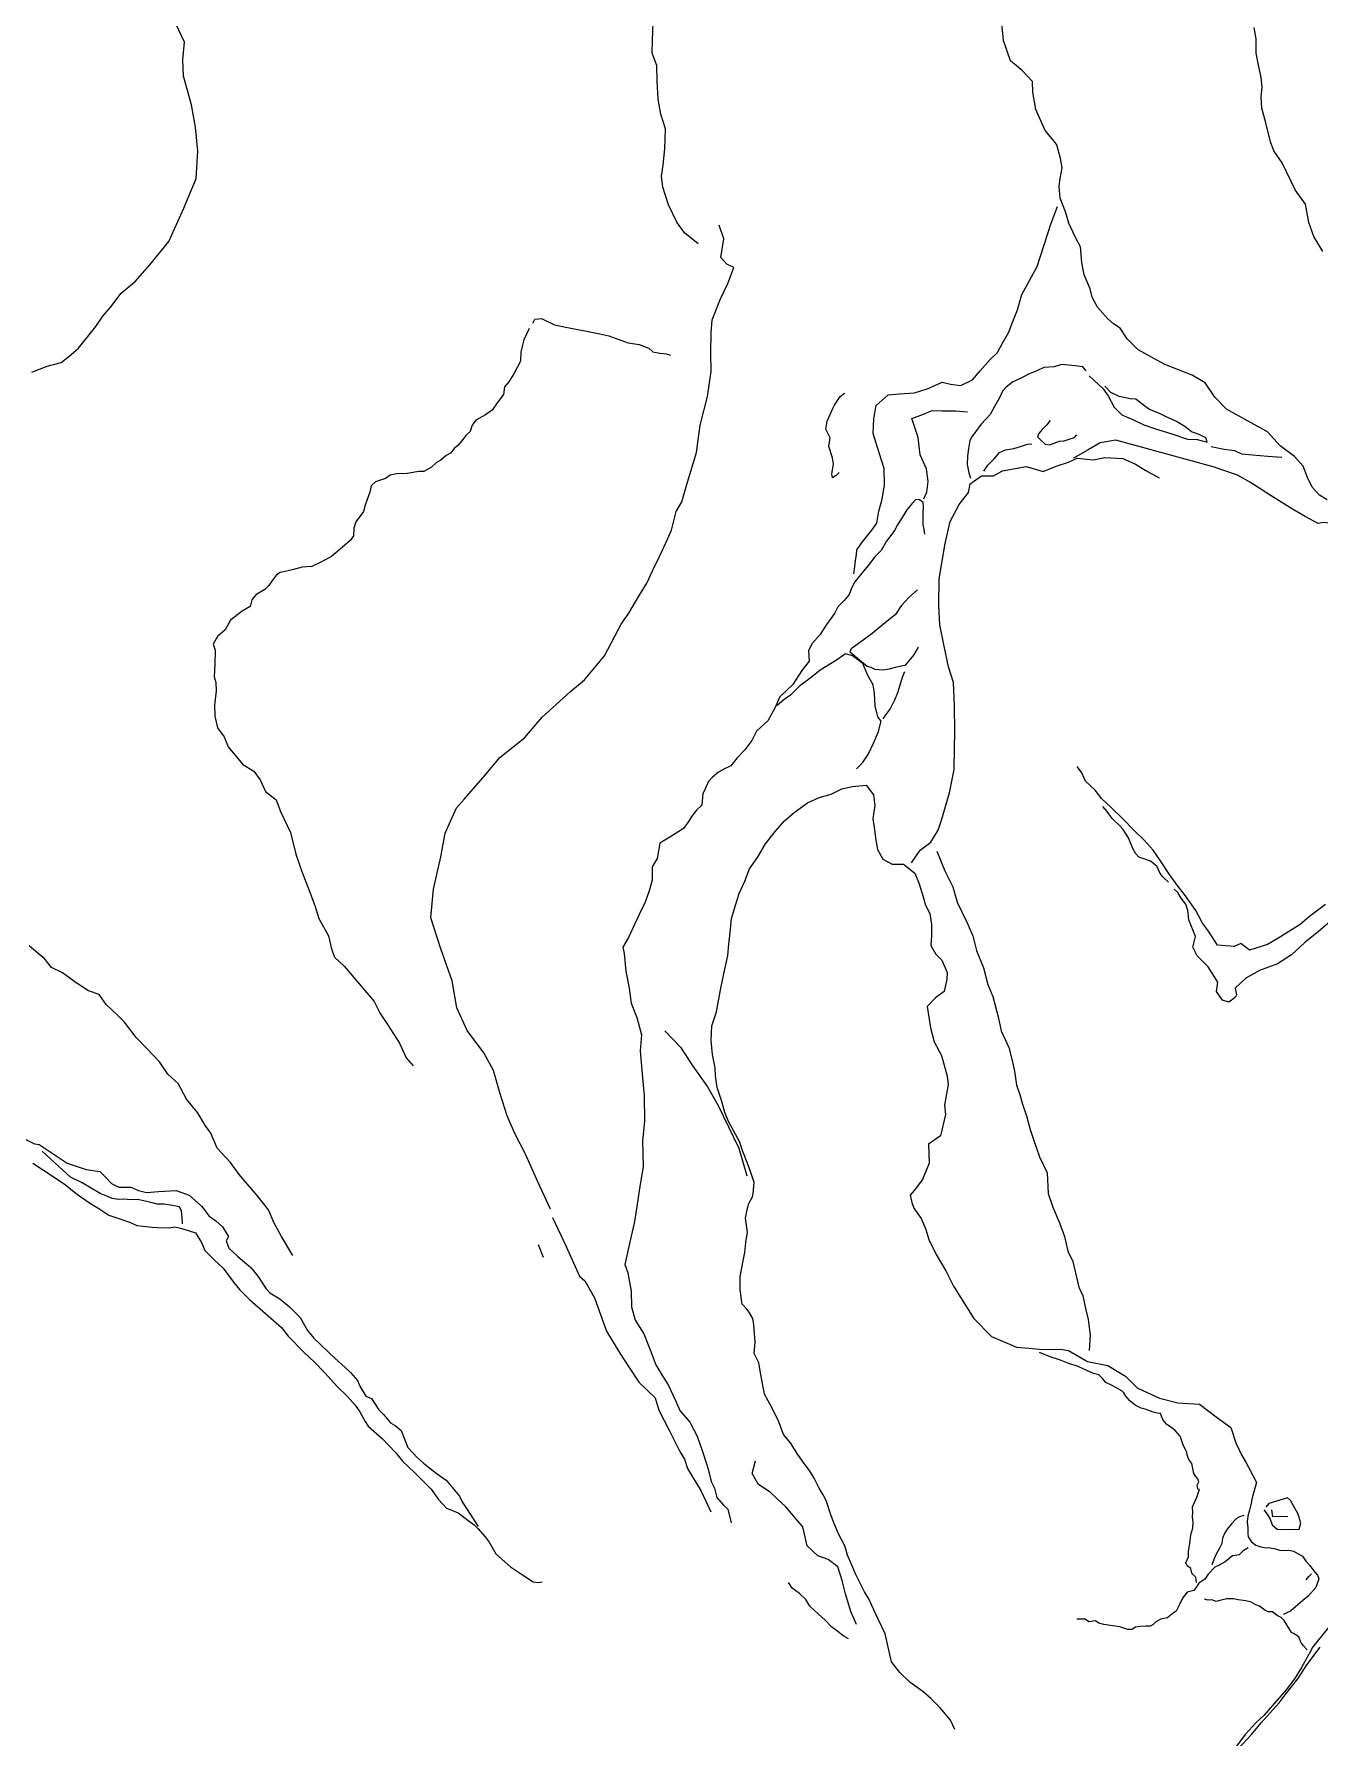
# Model space of a CAD drawing. Extents: x 683321 to 688873, y 7661944 to 7668387.
# Drawn here: x 687141 to 687437.2, y 7665881.1 to 7666273.6 of the extents above; entities that cross this region are included whole.
import ezdxf

# ---------------------------------------------------------------- set-up
doc = ezdxf.new("R2010")
doc.units = 0
doc.header["$MEASUREMENT"] = 0
doc.layers.add('01 CRESTA_Line', color=3, linetype='Continuous', lineweight=20)

msp = doc.modelspace()

# ---------------------------------------------------------------- linework, layer by layer
at = {"layer": '01 CRESTA_Line'}
for points in [[(687294.02, 7666225.34, 4155.62), (687290.8, 7666227.82, 4156.1), (687289.04, 7666230.28, 4155.17), (687287.15, 7666234.27, 4156.52), (687285.88, 7666238.4, 4157.11), (687285.56, 7666240.89, 4157.27), (687285.95, 7666243.42, 4157.69), (687286.29, 7666247.18, 4157.94), (687286.49, 7666251.82, 4157.86), (687285.39, 7666255.18, 4157.57), (687284.73, 7666258.65, 4157.6), (687284.52, 7666262.75, 4157.76), (687284.47, 7666266.36, 4157.42), (687283.35, 7666269.2, 4156.79), (687283.43, 7666272.33, 4157.07), (687283.72, 7666278.1, 4158.03)], [(687438.85, 7666166.36, 4186.24), (687437.08, 7666167.41, 4186.62), (687435.39, 7666169.26, 4187.52), (687434.32, 7666171.5, 4188.29), (687433.32, 7666174.06, 4188.49), (687431.36, 7666176.33, 4188.34), (687428.02, 7666178.79, 4188.24), (687425.09, 7666181.97, 4187.07), (687422.09, 7666183.71, 4186.33), (687415.65, 7666187.2, 4184.88), (687412.96, 7666190.01, 4184.37), (687410.75, 7666193.26, 4184.1), (687407.75, 7666195.04, 4183.25), (687401.49, 7666197.48, 4181.47), (687395.36, 7666200.9, 4180.73), (687392.77, 7666203.41, 4180.33), (687391.19, 7666205.87, 4180.09), (687389.63, 7666206.89, 4181.09), (687388.34, 7666208.06, 4181.33), (687385.98, 7666210.75, 4181.1), (687384.74, 7666213.04, 4180.81), (687384.25, 7666214.95, 4180.52), (687382.9, 7666218.16, 4180.15), (687382.37, 7666221.03, 4180.24), (687382.03, 7666224.58, 4180.79), (687380.93, 7666226.74, 4180.55), (687379.4, 7666230.06, 4179.79), (687378.56, 7666232.65, 4179.53), (687377.37, 7666235.86, 4178.95), (687377.17, 7666238.63, 4178.54), (687377.37, 7666240.37, 4177.96), (687377.82, 7666242.79, 4177.47), (687377.45, 7666244.94, 4176.88), (687376.58, 7666248.08, 4176.54), (687375.92, 7666249.03, 4176.3), (687373.88, 7666251.41, 4176.35), (687371.75, 7666256.26, 4175.92), (687371.06, 7666260.27, 4175.52), (687371, 7666262.71, 4175.42), (687368.64, 7666265.22, 4175.16), (687365.92, 7666267.48, 4175), (687364.29, 7666272.14, 4174.35), (687363.74, 7666277.62, 4174.05)], [(687140.49, 7666195.75, 4140.35), (687143.99, 7666197.12, 4140.34), (687147.23, 7666197.99, 4140.33), (687149.02, 7666199.32, 4140.31), (687151.26, 7666201.29, 4140.27), (687152.79, 7666203.21, 4140.28), (687155.21, 7666206.27, 4140.53), (687156.87, 7666208.65, 4140.53), (687158.66, 7666210.79, 4140.49), (687161.09, 7666213.98, 4140.52), (687164.29, 7666216.66, 4140.52), (687167.69, 7666220.48, 4140.32), (687172.06, 7666225.88, 4140.18), (687175.48, 7666233.56, 4140.12), (687178.33, 7666240.33, 4140.1), (687178.73, 7666246.62, 4140.13), (687178.19, 7666252.21, 4140.15), (687177.29, 7666257.35, 4140.13), (687175.46, 7666263.9, 4140.14), (687175.3, 7666267.68, 4140.23), (687175.63, 7666271.76, 4140.3), (687173.67, 7666275.99, 4140.33)], [(687437.84, 7666223.58, 4183.46), (687435.82, 7666226.98, 4183.15), (687434.66, 7666230.19, 4182.87), (687433.86, 7666234.47, 4182.59), (687431.49, 7666237.77, 4182.32), (687430.59, 7666239.63, 4182.21), (687428.49, 7666243.93, 4182.02), (687426.6, 7666246.7, 4181.85), (687425.84, 7666248.84, 4181.74), (687424.73, 7666253.18, 4181.6), (687423.83, 7666256.58, 4181.53), (687423.66, 7666259.17, 4181.49), (687423.9, 7666261.43, 4181.48), (687423.67, 7666263.61, 4181.46), (687423.06, 7666266.49, 4181.36), (687422.52, 7666269.24, 4181.23), (687422.51, 7666272.54, 4181.04), (687422.07, 7666275.18, 4181.14)], [(687329.86, 7666149.3, 4175.55), (687330.05, 7666151.01, 4175.61), (687330.23, 7666152.36, 4176.44), (687330.47, 7666153.65, 4176.9), (687330.56, 7666154.84, 4176.26), (687331.81, 7666156.69, 4175.39), (687334.01, 7666159.36, 4174.54), (687335.1, 7666160.95, 4174.46), (687335.56, 7666163.69, 4174.75), (687336.38, 7666166.52, 4174.49), (687336.9, 7666169.76, 4174.57), (687336.81, 7666173.58, 4174.36), (687335.7, 7666177.2, 4173.3), (687334.3, 7666181.61, 4174.2), (687334.47, 7666184.96, 4174.24), (687334.98, 7666188.1, 4175.01), (687337.71, 7666190.52, 4175.12), (687340.38, 7666190.74, 4175.53), (687343.85, 7666191.02, 4175.63), (687346.93, 7666191.95, 4175.57), (687350.15, 7666193.41, 4175.3), (687352.11, 7666192.98, 4176.14), (687354.5, 7666192.7, 4176.12), (687357.2, 7666193.97, 4175.81), (687358.95, 7666196.07, 4175.93), (687361.26, 7666198.64, 4176.28), (687362.9, 7666200.31, 4176.67), (687364.1, 7666202.46, 4176.78), (687365.52, 7666204.97, 4177.11), (687366.3, 7666207.06, 4177.2), (687367.55, 7666210.14, 4177.08), (687368.56, 7666213.63, 4177.5), (687372.07, 7666220.1, 4177.68), (687375.29, 7666230.04, 4178.04), (687376.74, 7666233.91, 4178)], [(687260, 7666002.96, 4161.2), (687257.04, 7666009.25, 4161.09), (687254.26, 7666015.45, 4160.97), (687251.66, 7666020.55, 4161.07), (687250.02, 7666024.43, 4160.96), (687248.37, 7666029.54, 4160.96), (687246.81, 7666034.86, 4161.25), (687244.59, 7666038.96, 4161.83), (687240.76, 7666044.12, 4161.64), (687238.36, 7666049.28, 4161.85), (687237.29, 7666055.52, 4161.77), (687234.71, 7666062.91, 4162.41), (687232.41, 7666070.07, 4161.24), (687233.04, 7666076.65, 4161.05), (687234.72, 7666084.07, 4160.97), (687235.72, 7666089.59, 4160.96), (687238.33, 7666095.38, 4160.75), (687240.19, 7666097.43, 4160.82), (687244.39, 7666102.31, 4160.97), (687248.35, 7666107.09, 4160.9), (687253.99, 7666111.48, 4160.28), (687258.05, 7666116.24, 4160.86), (687264.54, 7666122.2, 4160.92), (687267.8, 7666124.87, 4160.93), (687272.43, 7666130.38, 4160.96), (687275.57, 7666136.42, 4160.73), (687276.21, 7666137.66, 4160.85), (687278.02, 7666140.23, 4160.8), (687280.35, 7666144.11, 4160.89), (687282.15, 7666147.13, 4160.85), (687283.43, 7666149.96, 4160.71), (687285.07, 7666153.32, 4160.73), (687286.61, 7666156.57, 4160.55), (687287.87, 7666159.37, 4160.64), (687288.95, 7666163.63, 4160.34), (687290.21, 7666165.85, 4160.5), (687291.29, 7666169.61, 4160.31), (687293.6, 7666177.23, 4160.07), (687294.47, 7666183.52, 4160.31), (687296.11, 7666190.13, 4160.3), (687296.97, 7666195.92, 4160.16), (687296.93, 7666200.25, 4160.4), (687296.97, 7666204.76, 4160.27), (687297.2, 7666207.77, 4160.39), (687299.12, 7666212.65, 4160.34), (687300.85, 7666216.21, 4160.47), (687302.22, 7666219.85, 4159.34), (687300.55, 7666220.61, 4158.88), (687299.19, 7666222.17, 4158.47), (687299.87, 7666226.43, 4158.68), (687298.81, 7666229.61, 4159.21)], [(687255.06, 7666205.82, 4150.77), (687253.84, 7666203.21, 4150.91), (687253.17, 7666200.46, 4150.75), (687253.02, 7666198.25, 4150.71), (687251.49, 7666195.38, 4150.82), (687250.36, 7666193.55, 4150.84), (687249.37, 7666192.37, 4150.76), (687249.12, 7666190.61, 4150.67), (687247.7, 7666188.72, 4150.63), (687246.53, 7666187.02, 4150.61), (687245, 7666185.94, 4150.72), (687242.77, 7666184.66, 4151.22), (687241.94, 7666183.54, 4151.08), (687241.49, 7666182.08, 4150.82), (687240.47, 7666181.18, 4150.7), (687239.58, 7666179.92, 4150.55), (687238.64, 7666178.89, 4150.6), (687237.8, 7666178.17, 4150.61), (687236.91, 7666177.06, 4150.81), (687235.94, 7666176.52, 4150.93), (687234.67, 7666175.45, 4150.89), (687233.73, 7666174.91, 4150.83), (687232.58, 7666173.88, 4151.1), (687230.77, 7666172.87, 4151.46), (687229.6, 7666172.9, 4151.17), (687226.95, 7666172.41, 4150.55), (687224.5, 7666172.29, 4150.21), (687223, 7666172.02, 4150.18), (687221.98, 7666171.24, 4150.03), (687219.63, 7666170.46, 4150.12), (687218.67, 7666169.55, 4150.17), (687218.32, 7666168.14, 4150.01), (687217.77, 7666166.44, 4150.05), (687217.27, 7666165.1, 4149.96), (687216.9, 7666163.68, 4150.19), (687215.15, 7666161.3, 4150.65), (687214.64, 7666159.8, 4151.1), (687214.62, 7666158.07, 4151.36), (687213.82, 7666156.94, 4151.27), (687211.52, 7666154.98, 4151.37), (687209.52, 7666153.26, 4151.17), (687206.61, 7666151.77, 4151.15), (687204.98, 7666150.97, 4150.96), (687202.79, 7666150.81, 4150.86), (687200.75, 7666150.31, 4150.89), (687199.53, 7666149.98, 4150.67), (687197.66, 7666149.63, 4150.26), (687196.84, 7666149.04, 4149.97), (687195.94, 7666147.85, 4149.71), (687195.05, 7666146.57, 4149.67), (687194.16, 7666145.72, 4149.51), (687192.1, 7666144.45, 4149.74), (687191.18, 7666143.3, 4149.64), (687190.77, 7666141.79, 4149.49), (687188.94, 7666140.73, 4149.08), (687186.25, 7666138.65, 4149.21), (687185.05, 7666136.36, 4149.22), (687183.23, 7666134.83, 4149.33), (687182.3, 7666133.11, 4149.69), (687182.72, 7666131.72, 4149.55), (687182.62, 7666128.49, 4149.98), (687182.53, 7666125.56, 4150.19), (687182.91, 7666124.26, 4150.43), (687182.96, 7666122.31, 4150.61), (687182.59, 7666119.03, 4150.66), (687182.62, 7666116.54, 4150.56), (687183.29, 7666113.78, 4150.49), (687184.76, 7666111.75, 4150.42), (687185.69, 7666109.47, 4150.41), (687189.13, 7666105.38, 4150.33), (687191.65, 7666103.85, 4150.34), (687193.1, 7666101.87, 4150.35), (687194.32, 7666099.18, 4150.35), (687196.81, 7666097.24, 4150.33), (687197.74, 7666094.52, 4150.3), (687200.11, 7666089.69, 4150.24), (687201.34, 7666084.71, 4150.24), (687202.69, 7666080.75, 4150.25), (687204.35, 7666076.31, 4150.22), (687205.65, 7666072.86, 4150.3), (687206.63, 7666069.86, 4150.34), (687208.85, 7666065.93, 4150.31), (687209.55, 7666062.91, 4150.33), (687210.21, 7666060.99, 4150.36), (687212.41, 7666058.88, 4150.39), (687216.8, 7666053.74, 4150.79), (687219.31, 7666050.81, 4150.86), (687220.7, 7666048.05, 4150.71), (687222.41, 7666045.46, 4150.77), (687225.17, 7666041.16, 4150.87), (687226.73, 7666037.79, 4151.05), (687228.3, 7666035.92, 4151.24)], [(687255.91, 7666207.06, 4151.09), (687256.34, 7666207.95, 4151.58), (687257.92, 7666208.08, 4151.81), (687260.92, 7666206.68, 4152.23), (687264.23, 7666205.93, 4152.12), (687267.89, 7666205.24, 4152.16), (687271.35, 7666204.56, 4151.77), (687273.38, 7666204.1, 4152.25), (687275.92, 7666203.21, 4152.08), (687277.88, 7666202.48, 4151.89), (687280.4, 7666202.11, 4151.51), (687281.36, 7666201.76, 4151.71), (687282.64, 7666201.25, 4151.71), (687283.53, 7666200.43, 4151.71), (687285.12, 7666200.15, 4151.58), (687286.62, 7666199.97, 4151.6), (687287.6, 7666199.66, 4151.55)], [(687383.35, 7666196.06, 4188.08), (687382.61, 7666196.98, 4187.86), (687380.79, 7666197.18, 4188), (687377.7, 7666197.55, 4186.87), (687375.95, 7666196.94, 4187.16), (687373.63, 7666196.79, 4186.73), (687371.98, 7666196.05, 4186.78), (687369.9, 7666195.2, 4186.78), (687368.41, 7666194.38, 4186.88), (687366.44, 7666193.49, 4186.95), (687364.87, 7666192.2, 4186.8), (687364.08, 7666191.36, 4186.73), (687363.39, 7666189.82, 4186.05), (687362.28, 7666187.82, 4185.41), (687361.22, 7666185.98, 4185.04), (687359.15, 7666183.73, 4184.67), (687357.88, 7666182.02, 4184.78), (687357.02, 7666180.86, 4184.75), (687356.56, 7666180, 4184.71), (687356.25, 7666178.2, 4183.77), (687356.06, 7666176.43, 4183.59), (687355.96, 7666174.48, 4183.09), (687356.31, 7666172.56, 4182.46), (687356.72, 7666171.35, 4182.36)], [(687384.05, 7666194.88, 4188.25), (687387.27, 7666191.91, 4191.19), (687388.44, 7666190.26, 4191.05), (687389.8, 7666187.67, 4190.84), (687391.58, 7666185.91, 4190.6), (687394.29, 7666184.75, 4190.75), (687396.61, 7666183.65, 4190.73), (687399.32, 7666182.66, 4191.03), (687403.09, 7666181.53, 4191.2), (687406.71, 7666180.35, 4191.26), (687408.94, 7666180.2, 4191.2), (687411.23, 7666179.62, 4191.37), (687410.95, 7666180.65, 4191.41), (687409.36, 7666181.36, 4191.32), (687407.63, 7666181.97, 4191.5), (687406.08, 7666183.23, 4191.37), (687404.17, 7666184.37, 4191.46), (687401.65, 7666185.51, 4191.12), (687400.08, 7666186.32, 4191.45), (687397.94, 7666187.17, 4191.08), (687396.84, 7666187.89, 4191.45), (687394.76, 7666189.51, 4191.17), (687393.48, 7666189.57, 4191.58), (687390.99, 7666190.13, 4191.22), (687389.01, 7666191.07, 4191.11), (687387.65, 7666192.53, 4190.68)], [(687326.48, 7666172.65, 4163.77), (687325.77, 7666171.93, 4163.44), (687324.89, 7666171.38, 4163.08), (687324.79, 7666172.3, 4162.71), (687325.16, 7666174.57, 4163.18), (687324.91, 7666176, 4163.01), (687324.1, 7666178.6, 4163.25), (687324.4, 7666180.63, 4163.36), (687323.38, 7666182.65, 4163.37), (687323.7, 7666184.45, 4163.43), (687324.89, 7666187.2, 4163.66), (687325.41, 7666188.15, 4163.49), (687326.68, 7666190.11, 4163.72), (687327.69, 7666190.88, 4164.03)], [(687345.95, 7666166.55, 4180.59), (687346.63, 7666168.1, 4180.07), (687346.97, 7666170.59, 4180.31), (687346.55, 7666173.49, 4180.19), (687345.14, 7666176.71, 4180.21), (687344.69, 7666180.69, 4180.45), (687343.2, 7666185.04, 4180.57), (687345.86, 7666186.07, 4180.04), (687347.92, 7666186.94, 4179.47), (687350.19, 7666186.83, 4179.35), (687353.26, 7666186.83, 4180.04), (687356, 7666186.58, 4180.33)], [(687375.05, 7666184.62, 4187), (687374.26, 7666183.62, 4186.8), (687373.22, 7666182.56, 4186.63), (687372.45, 7666181.63, 4186.6), (687372.18, 7666180.88, 4186.71), (687372.91, 7666180.05, 4186.66), (687373.91, 7666179.14, 4186.47), (687374.88, 7666178.99, 4186.27), (687376.02, 7666179.42, 4186.46), (687377.21, 7666179.83, 4185.95), (687378.31, 7666179.93, 4185.68), (687379.41, 7666180.31, 4185.5), (687380.7, 7666180.71, 4185.75), (687381.24, 7666181.29, 4185.8)], [(687359.76, 7666172.92, 4183.52), (687360.71, 7666174.34, 4183.8), (687362.15, 7666175.79, 4184.17), (687363.43, 7666177.28, 4184.54), (687364.78, 7666177.87, 4184.93), (687366.7, 7666178.19, 4184.92), (687368.26, 7666178.64, 4185.16), (687369.87, 7666179.19, 4185.46), (687370.82, 7666179.23, 4185.67)], [(687445.85, 7666158.92, 4188.82), (687442.33, 7666160.66, 4188.41), (687438.03, 7666161.09, 4187.74), (687436.77, 7666160.87, 4188.27), (687433.81, 7666162.53, 4187.93), (687430.85, 7666164.2, 4187.83), (687426.01, 7666167.25, 4187.32), (687421.18, 7666170.31, 4188.14), (687418.2, 7666172.05, 4188.67), (687412.6, 7666173.97, 4188.88), (687407.01, 7666175.49, 4188.4), (687401.41, 7666177.01, 4187.92), (687395.81, 7666178.53, 4187.44), (687390.22, 7666180.05, 4186.96), (687386.57, 7666179.44, 4185.95), (687383.81, 7666177.84, 4186.06), (687380.44, 7666175.91, 4185.64)], [(687412.16, 7666178.64, 4189.82), (687415.12, 7666178.04, 4189.43), (687417.49, 7666177.69, 4189.84), (687419.12, 7666176.92, 4188.99), (687421.65, 7666176.73, 4189.07), (687425.19, 7666176.4, 4189.17), (687428.46, 7666176.15, 4189.03)], [(687343.16, 7666082.75, 4178.68), (687345.09, 7666085.65, 4178.33), (687347.54, 7666087.5, 4178.36), (687349.25, 7666090.25, 4178.15), (687350.06, 7666092.55, 4178.69), (687351.91, 7666098.85, 4179.31), (687352.98, 7666104.23, 4179.85), (687353, 7666109.05, 4180.08), (687353.14, 7666112.83, 4180.42), (687353.02, 7666118.97, 4180.89), (687352.81, 7666124.28, 4181.26), (687351.66, 7666127.84, 4181.53), (687350.61, 7666132.62, 4181.5), (687349.68, 7666137.52, 4181.35), (687349.4, 7666142.02, 4181.76), (687349.49, 7666148.14, 4181.62), (687350.87, 7666156.3, 4181.46), (687352, 7666161.37, 4182.03), (687354.08, 7666165.29, 4181.66), (687356.26, 7666168, 4181.45), (687356.64, 7666170.05, 4182.04), (687359.22, 7666171.84, 4183.28), (687362, 7666171.86, 4182.16), (687364.06, 7666173, 4182.1), (687369.55, 7666173.98, 4182.42), (687373.49, 7666172.83, 4183.2), (687376.42, 7666174.13, 4184.05), (687379.26, 7666174.99, 4185.58), (687381.32, 7666175.92, 4185.51), (687385.03, 7666175.56, 4184.15), (687387.69, 7666176.08, 4184.2), (687391.78, 7666175.89, 4184.73), (687394.69, 7666174.59, 4184.08), (687396.93, 7666173.19, 4184.23), (687400.15, 7666171.42, 4184.24)], [(687346.21, 7666158.41, 4180.52), (687346.02, 7666159.55, 4180.8), (687345.84, 7666160.57, 4181.02), (687345.81, 7666161.74, 4181.11), (687345.78, 7666163.36, 4181.09), (687345.89, 7666164.82, 4181.12), (687345.78, 7666165.7, 4181.02), (687344.96, 7666166.3, 4180.7), (687344.1, 7666166.4, 4180.53), (687343.19, 7666165.4, 4180.12), (687342.05, 7666164.02, 4179.96), (687340.96, 7666162.3, 4179.72), (687339.93, 7666160.57, 4179.03), (687339.18, 7666159.27, 4179.22), (687338.34, 7666158.12, 4178.92), (687337.38, 7666156.82, 4179.12), (687336.16, 7666154.7, 4179.1), (687334.7, 7666153.22, 4178.57), (687333.17, 7666151.24, 4178.14), (687331.66, 7666149.46, 4177.59), (687330.09, 7666147.48, 4177.04), (687329.28, 7666146.01, 4176.97), (687328.74, 7666144.55, 4176.58), (687327.6, 7666143.13, 4176.26), (687326.19, 7666141.7, 4175.84), (687325.39, 7666140.16, 4175.48), (687323.52, 7666137.6, 4174.61), (687322.05, 7666135.3, 4174.3), (687320.16, 7666133.15, 4173.89), (687319.39, 7666131.55, 4173.47), (687319.57, 7666129.19, 4173.44), (687317.89, 7666126.99, 4172.65), (687315.77, 7666123.83, 4171.34), (687312.76, 7666120.95, 4170.05), (687311.67, 7666118.37, 4169.84), (687310.01, 7666115.43, 4169.02), (687307.42, 7666113.05, 4168.77), (687306.31, 7666110.91, 4168.98), (687304.71, 7666108.78, 4168.7), (687302.97, 7666106.87, 4168.37), (687301.47, 7666105.1, 4168.48), (687299.93, 7666104.32, 4168.48), (687298.65, 7666103.57, 4168.25), (687297.22, 7666102.36, 4168.34), (687296.26, 7666101.35, 4168.43), (687295.59, 7666099.65, 4168.29), (687295.09, 7666098.71, 4168.28), (687294.81, 7666096.01, 4168.51), (687293.6, 7666094.85, 4168.58), (687292.5, 7666093.5, 4168.6), (687291.63, 7666092.02, 4168.32), (687290.59, 7666090.66, 4168.5), (687289.52, 7666089.94, 4168.18), (687287.49, 7666088.61, 4168.2), (687285.18, 7666087.25, 4168.44), (687284.51, 7666083.74, 4168.06), (687283.4, 7666081.76, 4167.95), (687283.36, 7666078.72, 4168.02), (687282.73, 7666076.29, 4167.25), (687281.79, 7666073.67, 4167.4), (687280.39, 7666070.79, 4167.26), (687279.33, 7666068.54, 4166.99), (687277.95, 7666065.55, 4166.65), (687276.6, 7666063.28, 4166.77), (687276.97, 7666061.81, 4166.42), (687277.33, 7666057.78, 4166.51), (687278.07, 7666053.85, 4166.38), (687278.54, 7666050.4, 4167.3), (687279.89, 7666047.07, 4168.61), (687280.95, 7666043.06, 4167.44), (687280.61, 7666039.4, 4165.99), (687281.15, 7666033.23, 4165.64), (687281.54, 7666029.01, 4165.47), (687281.6, 7666023.2, 4165.31), (687281.14, 7666018.66, 4165.1), (687281.35, 7666012.7, 4164.86), (687280.59, 7666008.7, 4164.95), (687280.1, 7666005.07, 4163.69), (687279.32, 7666000.11, 4163.71), (687278, 7665994.33, 4163.79), (687277.06, 7665990.17, 4163.36), (687277.8, 7665988.26, 4163.98), (687278.58, 7665984.05, 4164.15), (687278.6, 7665980.42, 4164.29), (687279.47, 7665977.4, 4164.46), (687281.43, 7665974.22, 4164.59), (687282.89, 7665970.56, 4164.71), (687284.22, 7665967.09, 4164.76), (687285.6, 7665964.77, 4164.79), (687287.18, 7665962.35, 4164.86), (687288.76, 7665958.83, 4164.84), (687289.79, 7665956.58, 4164.78), (687292.09, 7665953.86, 4164.62), (687293.74, 7665950.63, 4164.02), (687294.87, 7665947.32, 4163.92), (687296.04, 7665943.81, 4163.85), (687296.4, 7665942.73, 4163.87), (687296.99, 7665940.24, 4164.16), (687297.74, 7665938.65, 4163.33), (687298.3, 7665936.49, 4162.84), (687299.83, 7665934.74, 4162.61), (687300.79, 7665933.81, 4162.45), (687301.6, 7665930.65, 4161.55)], [(687344.47, 7666145.62, 4180.22), (687342.5, 7666143.87, 4180.28), (687340.71, 7666141.89, 4179.91), (687339.47, 7666139.95, 4179.86), (687337.05, 7666138.03, 4179.54), (687334.04, 7666135.53, 4179.17), (687330.82, 7666133.13, 4178.55), (687329.19, 7666132.04, 4178.35), (687328.92, 7666131.29, 4178.56), (687332.91, 7666128.05, 4179.01), (687333.72, 7666127.8, 4179.35), (687334.68, 7666127.35, 4179.47), (687336.53, 7666127.16, 4179.63), (687338.03, 7666127.44, 4179.78), (687339.43, 7666127.77, 4179.55), (687341.81, 7666128.31, 4179.11), (687342.57, 7666129.22, 4179.4), (687343.68, 7666130.55, 4179.42), (687344.7, 7666132.4, 4179.49)], [(687330.46, 7666104.36, 4169.65), (687331.8, 7666105.79, 4170.46), (687333.11, 7666107.66, 4171.57), (687334.43, 7666110.43, 4172.93), (687335.5, 7666113.01, 4174.25), (687336.14, 7666115.36, 4175.21), (687335.4, 7666116.33, 4175.57), (687334.75, 7666118.91, 4175.96), (687334.63, 7666121.72, 4177.76), (687334.32, 7666123.72, 4178.47), (687333.07, 7666125.9, 4178.64), (687331.89, 7666128.65, 4179.27), (687329.52, 7666130.44, 4178.41), (687327.9, 7666130.84, 4177.5), (687325.87, 7666129.39, 4176.17), (687322.05, 7666127.11, 4174.48), (687320.08, 7666125.5, 4173.55), (687318.79, 7666124.52, 4172.94), (687317.37, 7666123.48, 4172.2), (687316.27, 7666122.34, 4171.55), (687315.26, 7666121.32, 4171.04), (687313.72, 7666120.23, 4170.57), (687312.21, 7666118.96, 4170.02)], [(687336.56, 7666115.9, 4175.61), (687337.06, 7666116.61, 4175.85), (687338.21, 7666118.09, 4176.01), (687339.26, 7666120.25, 4176.37), (687339.96, 7666121.97, 4176.95), (687340.61, 7666123.92, 4177.53), (687341.12, 7666125.7, 4178.06), (687341.58, 7666126.79, 4178.31)], [(687438.5, 7666073.11, 4181.98), (687434.81, 7666070.37, 4181.67), (687432.66, 7666068.5, 4182.17), (687427.5, 7666065.29, 4181.57), (687425.1, 7666063.93, 4181.89), (687421.01, 7666062.6, 4180.95), (687418.95, 7666064.1, 4180.96), (687417.48, 7666063.43, 4181.49), (687413.64, 7666063.79, 4181.06), (687411.56, 7666066.99, 4181.4), (687410.15, 7666068.8, 4181.25), (687408.61, 7666071.74, 4181.47), (687406.22, 7666075.1, 4181.38), (687404.34, 7666077.59, 4181.56), (687402.56, 7666080.06, 4181.56), (687400.5, 7666083.17, 4181.13), (687398.8, 7666085.66, 4181.19), (687396.75, 7666087.91, 4181.14), (687394.36, 7666090.28, 4181.05), (687391.77, 7666092.85, 4181.37), (687389.06, 7666095.57, 4181.43), (687386.98, 7666097.48, 4181.41), (687385.44, 7666099.43, 4181.34), (687383.19, 7666101.54, 4180.75), (687382.37, 7666103.47, 4180.45), (687381.3, 7666104.89, 4180.14)], [(687353.11, 7665883.07, 4167.83), (687352.07, 7665885.19, 4168.38), (687349.75, 7665888.09, 4168.33), (687347.57, 7665890.24, 4167.94), (687345.76, 7665891.86, 4168.08), (687342.85, 7665893.89, 4167.84), (687340.47, 7665896.2, 4167.71), (687338.54, 7665898.66, 4167.67), (687337.06, 7665905.08, 4168.06), (687336.32, 7665906.76, 4168.26), (687335.38, 7665908.64, 4168.45), (687333.97, 7665911.65, 4168.35), (687333.32, 7665913.15, 4168.57), (687332.31, 7665914.76, 4168.53), (687331.03, 7665917.27, 4168.4), (687330.26, 7665918.96, 4168.29), (687329.35, 7665920.97, 4168.64), (687328.35, 7665923.24, 4168.84), (687327.76, 7665925.36, 4169.09), (687326.31, 7665928.16, 4168.95), (687325.31, 7665930.5, 4169.16), (687324.63, 7665932.3, 4169.11), (687323.46, 7665935.79, 4169.36), (687322.74, 7665937.12, 4169.34), (687321.84, 7665938.69, 4169.5), (687320.73, 7665940.97, 4169.45), (687319.63, 7665942.77, 4169.43), (687318.43, 7665944.38, 4169.54), (687316.94, 7665946.43, 4169.25), (687315.24, 7665949.09, 4169.26), (687313.61, 7665951.07, 4169.32), (687312.57, 7665953.95, 4169.41), (687310.97, 7665957.22, 4169.37), (687309.28, 7665960.35, 4169.56), (687308.39, 7665964.85, 4169.25), (687307.99, 7665967.52, 4169.41), (687306.91, 7665969.71, 4169.42), (687307.13, 7665972.28, 4169.31), (687306.81, 7665976.27, 4169.16), (687306.55, 7665977.78, 4169.55), (687305.83, 7665979.07, 4169.66), (687305.29, 7665979.8, 4169.78), (687304.08, 7665981.06, 4169.69), (687303.65, 7665984.37, 4169.78), (687303.67, 7665987.44, 4169.5), (687304.32, 7665991.05, 4169.53), (687304.73, 7665992.93, 4169.54), (687304.97, 7665995.27, 4169.63), (687305.35, 7665997.67, 4169.67), (687304.88, 7666000.89, 4169.52), (687305.29, 7666002.9, 4169.53), (687305.64, 7666004.24, 4169.55), (687306.53, 7666005.77, 4169.56), (687306.65, 7666006.57, 4170.19), (687306.91, 7666009.06, 4170.46), (687306.2, 7666011.19, 4170.45), (687305.42, 7666013.28, 4170.44), (687304.27, 7666016.19, 4170.43), (687303.5, 7666018.53, 4170.42), (687302.26, 7666020.77, 4170.51), (687300.95, 7666023.1, 4170.61), (687300.16, 7666025.18, 4170.43), (687299.47, 7666027.72, 4170.26), (687298.34, 7666031, 4170.45), (687297.97, 7666033.63, 4170.52), (687297.91, 7666035.48, 4170.85), (687297.32, 7666038.58, 4170.49), (687297, 7666041.82, 4169.65), (687297.11, 7666045.19, 4169.74), (687298.2, 7666048.39, 4169.66), (687299.19, 7666053.82, 4169.73), (687299.88, 7666057.17, 4169.79), (687300.83, 7666061.4, 4169.96), (687301.06, 7666064.02, 4170.02), (687301.37, 7666066.64, 4170.04), (687301.66, 7666069.89, 4170.01), (687302.66, 7666073.16, 4170.02), (687303.44, 7666075.63, 4170.06), (687304.7, 7666078.49, 4170.17), (687305.78, 7666081.34, 4170.26), (687307.63, 7666083.97, 4170.3), (687309.5, 7666087.1, 4170.34), (687311.74, 7666089.91, 4170.38), (687313.84, 7666092.36, 4170.43), (687316.09, 7666094.34, 4170.43), (687319.17, 7666096.51, 4170.54), (687321.84, 7666097.77, 4170.55), (687324.65, 7666098.53, 4170.62), (687327.07, 7666099.8, 4170.73), (687329.5, 7666100.28, 4170.79), (687332.68, 7666100.6, 4171.79), (687334.4, 7666098.37, 4171.87), (687334.71, 7666095.96, 4171.81), (687334.19, 7666092.84, 4171.72), (687334.58, 7666090.35, 4171.54), (687334.9, 7666087.95, 4171.42), (687335.26, 7666085.76, 4172.73), (687336.52, 7666083.55, 4174.55), (687338.65, 7666082.4, 4176.04), (687341.26, 7666082.43, 4178.22), (687343.87, 7666080.34, 4176.93), (687344.88, 7666077.88, 4176.87), (687345.79, 7666074.92, 4176.6), (687346.34, 7666072.96, 4177.03), (687347.32, 7666071.03, 4177.07), (687347.74, 7666068.55, 4177.11), (687347.76, 7666065.93, 4176.71), (687347.55, 7666063.65, 4176.94), (687348.69, 7666061.67, 4176.98), (687350.12, 7666060.3, 4176.83), (687351.35, 7666057.46, 4176.76), (687351.24, 7666055.81, 4176.94), (687350.66, 7666053.11, 4176.9), (687348.63, 7666051.61, 4176.72), (687346.75, 7666049.64, 4176.81), (687347.51, 7666044.7, 4176.68), (687348.37, 7666041.45, 4176.67), (687350.02, 7666038.37, 4176.63), (687351.33, 7666033.61, 4176.51), (687351.59, 7666031.62, 4176.48), (687350.7, 7666026.86, 4176.47), (687350.92, 7666024.73, 4176.45), (687349.77, 7666019.83, 4176.38), (687347.04, 7666017.9, 4176.28), (687347.16, 7666013.57, 4176.17), (687345.66, 7666009.77, 4176.1), (687343.71, 7666007.27, 4176.49), (687342.8, 7666006.15, 4177.37), (687343.18, 7666004.49, 4178.01), (687343.68, 7666003.16, 4178.34), (687345.32, 7666000.8, 4178.18), (687346.43, 7665998.25, 4177.42), (687347.11, 7665995.96, 4177.67), (687348.82, 7665992.46, 4177.72), (687351, 7665988.72, 4177.51), (687352.79, 7665985.21, 4177.38), (687357.49, 7665977.72, 4177.31), (687361.54, 7665973.64, 4177.58), (687367.31, 7665971.13, 4177.66), (687370.22, 7665970.91, 4177.64), (687373.36, 7665970.59, 4177.99), (687377.48, 7665970.72, 4179), (687379.3, 7665970.4, 4179.02), (687383.65, 7665967.88, 4177.94), (687388.31, 7665966.95, 4178.01), (687392.4, 7665964.45, 4177.78), (687395.08, 7665961.82, 4178.04), (687400.22, 7665959.38, 4178.08), (687404.5, 7665958.33, 4177.34), (687409.45, 7665958.03, 4176.92), (687413.62, 7665954.87, 4177.38), (687416.67, 7665952.64, 4177.65), (687417.87, 7665949.1, 4177.34), (687419.25, 7665946.19, 4177.23), (687420.15, 7665944.67, 4177.19), (687420.82, 7665943.34, 4177.3), (687421.69, 7665941.75, 4177.38), (687422.6, 7665939.94, 4177.36), (687422.12, 7665938.35, 4177.36), (687421.6, 7665936.46, 4177.44), (687421.27, 7665934.81, 4177.75), (687421.01, 7665933.6, 4178.47), (687420.63, 7665932.21, 4178.74), (687420.44, 7665930.91, 4178.56), (687420.57, 7665929.52, 4178.97), (687420.62, 7665928.19, 4179.31), (687420.7, 7665927.48, 4179.62), (687421.43, 7665926.32, 4180.45), (687422.42, 7665925.53, 4180.47), (687423.11, 7665925.29, 4179.97), (687423.56, 7665925.17, 4179.8), (687424.33, 7665925, 4179.18), (687425.74, 7665924.92, 4178.62), (687427, 7665924.7, 4178.38), (687427.86, 7665924.42, 4178.17), (687428.51, 7665924.28, 4177.84), (687430.04, 7665924.35, 4177.23), (687431.14, 7665924.18, 4177.07), (687433.19, 7665922.97, 4176.57), (687433.98, 7665921.84, 4176.26), (687434.77, 7665920.94, 4176.28), (687436.08, 7665919.22, 4176.23), (687436.65, 7665918.66, 4176.14), (687436.92, 7665917.82, 4175.96), (687436.23, 7665915.82, 4176.07), (687434.5, 7665913.79, 4176.06), (687433.23, 7665912.81, 4176.04), (687430.43, 7665910.33, 4175.76), (687428.71, 7665909.59, 4175.78)], [(687402.31, 7666078.24, 4180.47), (687400.99, 7666079.46, 4180.51), (687400.4, 7666080.25, 4180.27), (687399.65, 7666081.98, 4180.17), (687398.19, 7666083.1, 4180.06), (687396.64, 7666083.66, 4179.61), (687395.47, 7666084.05, 4179.58), (687394.79, 7666084.76, 4179.9), (687394.13, 7666086, 4179.67), (687393.69, 7666086.97, 4179.82), (687393.14, 7666088.46, 4179.67), (687391.89, 7666090.42, 4180.01), (687391.1, 7666091.24, 4180.13), (687389.36, 7666092.96, 4180.1), (687388.23, 7666094.54, 4180.19), (687387.18, 7666095.69, 4180.22)], [(687348.96, 7666085.44, 4178.02), (687350.8, 7666080.9, 4178.01), (687352.62, 7666077.16, 4178), (687353.64, 7666073.67, 4177.99), (687355.86, 7666069.08, 4177.96), (687357.24, 7666065.93, 4177.74), (687358.12, 7666062.49, 4177.89), (687359.74, 7666058.53, 4177.96), (687360.74, 7666054.71, 4178.04), (687361.86, 7666051.91, 4178.07), (687363.09, 7666047.22, 4177.92), (687363.8, 7666044.03, 4177.76), (687365.51, 7666040.15, 4177.7), (687366.25, 7666037.5, 4178.17), (687366.87, 7666034.72, 4177.56), (687367.32, 7666031.52, 4177.69), (687368.05, 7666029.35, 4177.53), (687368.67, 7666027.11, 4177.48), (687369.64, 7666024.41, 4177.59), (687370.49, 7666021.31, 4177.62), (687371.22, 7666018.96, 4177.4), (687372.59, 7666015, 4177.34), (687374.35, 7666011.28, 4177.27), (687374.61, 7666006.54, 4177.38), (687375.7, 7666003.42, 4177.32), (687377.21, 7665999.77, 4177.27), (687378.4, 7665996.68, 4177.11), (687379.14, 7665993.3, 4176.95), (687380.27, 7665990.87, 4177.26), (687381.04, 7665987.59, 4177.06), (687381.67, 7665984.99, 4177.13), (687382.62, 7665982.94, 4177.15), (687383.18, 7665980.05, 4176.97), (687383.84, 7665977.5, 4177.08), (687384.28, 7665973.9, 4176.83), (687384.06, 7665970.41, 4178.46)], [(687440.51, 7666069.96, 4180.89), (687436.9, 7666066.87, 4180.71), (687433.73, 7666064.35, 4181.41), (687430.68, 7666061.55, 4181.16), (687427.45, 7666059.45, 4181.05), (687423.26, 7666057.94, 4181.11), (687420.17, 7666056.17, 4181.23), (687417.7, 7666053.82, 4181.06), (687417.99, 7666052.32, 4181.09), (687417.7, 7666051.66, 4180.95), (687416.2, 7666050.63, 4180.89), (687414.79, 7666051.08, 4180.79), (687413.37, 7666053.07, 4180.54), (687413.66, 7666055.24, 4180.76), (687411.47, 7666058.79, 4180.7), (687408.89, 7666061.3, 4180.15), (687407.95, 7666063.29, 4180.01), (687408.54, 7666065.75, 4180.22), (687406.99, 7666069.59, 4180.52), (687406.78, 7666071.72, 4180.22), (687406.31, 7666073.21, 4180.4), (687405.23, 7666074.6, 4180.48), (687404.48, 7666075.9, 4180.34), (687403.59, 7666076.69, 4180.38)], [(687200.59, 7665992.29, 4151.63), (687198.02, 7665996.67, 4151.41), (687196.33, 7665999.73, 4151.28), (687195.04, 7666002.81, 4151.22), (687192.41, 7666006.05, 4151.07), (687188.24, 7666010.95, 4150.85), (687186.25, 7666013.67, 4150.81), (687183.18, 7666017.02, 4150.68), (687181.74, 7666020.41, 4150.6), (687180.5, 7666022.12, 4150.52), (687178.67, 7666025.24, 4150.43), (687176.14, 7666028.29, 4150.29), (687174.17, 7666031.89, 4150.19), (687171.79, 7666034.06, 4150.15), (687169.87, 7666036.88, 4150.1), (687166.88, 7666039.99, 4150.05), (687164.51, 7666042.5, 4150.06), (687161.8, 7666046.03, 4150.12), (687160.23, 7666047.6, 4150.16), (687157.59, 7666050.1, 4150.19), (687156.01, 7666052.42, 4150.18), (687153.54, 7666053.21, 4150.14), (687150.46, 7666055.24, 4150.07), (687147.57, 7666057.41, 4150.02), (687145, 7666058.62, 4149.99), (687143.37, 7666060.73, 4149.99), (687142.38, 7666061.42, 4149.99), (687139.88, 7666063.6, 4150.01)], [(687286.3, 7666044.01, 4168.68), (687289.92, 7666040.22, 4168.22), (687292.59, 7666036.14, 4169.02), (687296.15, 7666031.09, 4169.15), (687298.58, 7666026.81, 4168.88), (687303.33, 7666017.01, 4169.37), (687305.18, 7666010.61, 4169.47)], [(687133.6, 7666021.75, 4159.31), (687141.09, 7666017.99, 4160.08), (687142.19, 7666017.82, 4159.73), (687148.61, 7666013.55, 4159.32), (687153.01, 7666012.08, 4158.23), (687156.14, 7666011.65, 4157.85), (687157.55, 7666010.23, 4157.97), (687158.81, 7666008.82, 4158.06), (687160.52, 7666008.01, 4158.11), (687163.27, 7666008.04, 4158.33), (687165.09, 7666007.26, 4158.54), (687166.94, 7666006.74, 4158.76), (687169.7, 7666006.99, 4158.97), (687173.76, 7666007.25, 4159.69), (687176.7, 7666006.15, 4160.53), (687178.03, 7666005.02, 4160.65), (687179.55, 7666003.62, 4160.96), (687180.22, 7666002.83, 4161.5), (687181.35, 7666001.35, 4161.24), (687182.9, 7666000.22, 4160.82), (687184.4, 7665998.84, 4160.46), (687185.81, 7665996.67, 4160.04), (687185.27, 7665995.64, 4160.86), (687185.9, 7665993.92, 4160.77), (687186.87, 7665993.05, 4160.69), (687187.9, 7665992.12, 4160.63), (687189.05, 7665991.08, 4160.58), (687190.96, 7665989.49, 4160.5), (687192.56, 7665987.52, 4160.35), (687194.5, 7665984.56, 4160.18), (687195.31, 7665983.65, 4160.3), (687197.6, 7665982.26, 4160.35), (687199.87, 7665980.44, 4160.33), (687202.31, 7665977.96, 4160.04), (687203.96, 7665975, 4160.14), (687205.43, 7665973.2, 4160.02), (687207.18, 7665971.52, 4159.78), (687208.73, 7665970.04, 4159.89), (687210.3, 7665968.62, 4160.18), (687212.67, 7665966.45, 4159.5), (687213.9, 7665965.32, 4159.91), (687215.49, 7665963.49, 4159.89), (687216.08, 7665962.19, 4160.26), (687217.46, 7665959.86, 4160.09), (687218.7, 7665959.35, 4160.24), (687220.42, 7665956.72, 4160.24), (687221.57, 7665955.58, 4160.38), (687223.12, 7665953.71, 4160.1), (687224.21, 7665953.12, 4160.32), (687225.59, 7665951.95, 4160.28), (687226.12, 7665950.57, 4160.48), (687227.07, 7665948.01, 4160.09), (687229.36, 7665945.62, 4159.76), (687230.7, 7665944.43, 4160.03), (687233.64, 7665942.11, 4160.49), (687235.96, 7665940.5, 4161.19), (687238.97, 7665936.83, 4160.77), (687239.63, 7665935.53, 4160.42), (687243.27, 7665929.84, 4161.26)], [(687140.73, 7666013.56, 4161.51), (687143.21, 7666011.92, 4161.79), (687146.07, 7666010.04, 4161.98), (687148.23, 7666008.51, 4161.64), (687151, 7666006.29, 4162.07), (687154.02, 7666004.27, 4161.96), (687155.93, 7666003.08, 4162.3), (687158.22, 7666001.57, 4162.03), (687159.83, 7666000.99, 4162.36), (687163.25, 7665999.84, 4162.18), (687164.67, 7665999.18, 4162.37), (687168.24, 7665998.76, 4161.89), (687169.45, 7665998.72, 4161.9), (687172.12, 7665998.63, 4161.75), (687173.47, 7665998.85, 4161.96), (687175.03, 7665998.45, 4161.92), (687178.19, 7665997.51, 4161.34), (687179.55, 7665995.26, 4161.63), (687180.37, 7665993.43, 4162.14), (687182.56, 7665991.18, 4161.94), (687184.6, 7665989.35, 4162.21), (687186.97, 7665986.15, 4162.2), (687188.35, 7665984.47, 4162.26), (687190.71, 7665982.09, 4162.01), (687194.96, 7665978.35, 4161.58), (687198.02, 7665975.66, 4161.17), (687199.56, 7665973.72, 4161.79), (687203.11, 7665970.02, 4161.94), (687205.57, 7665967.68, 4161.34), (687207.92, 7665965.35, 4161.22), (687210.91, 7665962.03, 4161.18), (687213.16, 7665959.89, 4161.15), (687214.99, 7665957.82, 4161.35), (687216.08, 7665956.22, 4161.39), (687217.28, 7665954.04, 4161.55), (687217.95, 7665952.92, 4161.75), (687221.16, 7665950.13, 4161.67), (687224.23, 7665946.87, 4161.75), (687225.94, 7665944.84, 4161.74), (687228.57, 7665942.33, 4161.77), (687230.21, 7665940.76, 4161.78), (687232.47, 7665938.43, 4161.39), (687234.19, 7665936.07, 4161.56), (687236.02, 7665934.09, 4161.27), (687238.73, 7665933.02, 4161.29), (687241.22, 7665931.05, 4161.19), (687242.38, 7665930.23, 4161.23), (687243.22, 7665929.39, 4161.24), (687244.95, 7665927.43, 4161.35), (687245.84, 7665926.2, 4161.77), (687247.35, 7665923.51, 4161.98), (687250.79, 7665920.56, 4162.27), (687253.54, 7665918.73, 4161.25), (687255.95, 7665917.08, 4160.52), (687257.28, 7665916.95, 4160.33), (687258.05, 7665917.07, 4160.27)], [(687175.21, 7665999.59, 4161.55), (687175.13, 7666001.13, 4161.09), (687175, 7666002.45, 4160.86), (687174.53, 7666003.45, 4161.05), (687172.93, 7666003.79, 4160.65), (687171, 7666004.07, 4160.3), (687169.37, 7666004.1, 4160.47), (687167.88, 7666004.47, 4160.67), (687166.27, 7666004.82, 4160.54), (687164.84, 7666005.15, 4160.45), (687163.12, 7666005.12, 4160.34), (687161.75, 7666005.26, 4160.22), (687160.42, 7666005.17, 4160.26), (687159.01, 7666005.41, 4160.3), (687157.78, 7666005.9, 4160.23), (687156.26, 7666006.58, 4160.04), (687152.08, 7666008.99, 4160.24), (687149.37, 7666010.34, 4160.39), (687145.82, 7666013.65, 4160.42), (687142.87, 7666016.3, 4160.33)], [(687260.44, 7666001.04, 4161.31), (687263.54, 7665994.33, 4161.22), (687266.66, 7665987.47, 4161.08), (687267.91, 7665986.45, 4160.98), (687270.12, 7665982.55, 4160.89), (687271.48, 7665978.7, 4160.85), (687272.84, 7665974.85, 4160.82), (687275.9, 7665969.78, 4160.78), (687278.12, 7665966.43, 4160.72), (687280.34, 7665963.09, 4160.69), (687284.08, 7665959.5, 4161.48), (687284.89, 7665956.6, 4161.07), (687287.34, 7665951.85, 4160.83), (687289.79, 7665947.1, 4160.66), (687290.82, 7665945.38, 4160.74), (687291.55, 7665943.2, 4160.81), (687294.65, 7665938.01, 4161.04), (687296.91, 7665933.23, 4161.61)], [(687258.38, 7665991.8, 4155.45), (687257.17, 7665994.7, 4155.39)], [(687408.78, 7665916.94, 4174.91), (687408.59, 7665918.17, 4174.87), (687407.81, 7665918.95, 4174.85), (687407.54, 7665919.67, 4174.72), (687407.44, 7665920.13, 4174), (687406.62, 7665920.76, 4173.41), (687406.28, 7665921.48, 4173.06), (687406.93, 7665922.87, 4173.2), (687406.92, 7665924.23, 4173.29), (687407.22, 7665925.81, 4173.08), (687407.39, 7665927.29, 4172.76), (687407.56, 7665928.25, 4172.5), (687407.95, 7665929.45, 4172.7), (687408.04, 7665930.74, 4172.91), (687407.87, 7665931.98, 4173.07), (687407.96, 7665933.17, 4172.61), (687407.85, 7665934.4, 4172.62), (687408.3, 7665935.38, 4172.76), (687408.89, 7665936.77, 4173.23), (687409.23, 7665937.73, 4173.83), (687409.44, 7665938.34, 4174.12), (687409.11, 7665938.44, 4173.67), (687408.93, 7665939.39, 4173.81), (687409.31, 7665940.16, 4174.14), (687409.07, 7665940.83, 4174.28), (687408.59, 7665941.32, 4173.98), (687408.13, 7665942.07, 4173.81), (687407.95, 7665943.23, 4173.92), (687407.71, 7665944.35, 4174.02), (687406.99, 7665945.27, 4174.28), (687406.65, 7665946.27, 4175.13), (687406.56, 7665946.97, 4175.66), (687406.25, 7665947.57, 4175.52), (687405.85, 7665948.23, 4175.7), (687405.48, 7665949.29, 4175.6), (687405.15, 7665950.26, 4175.82), (687404.97, 7665950.74, 4175.73), (687403.87, 7665951.98, 4175.78), (687402.86, 7665952.7, 4175.71), (687401.84, 7665953.45, 4175.78), (687401.13, 7665954.34, 4175.7), (687400.7, 7665955.22, 4176.09), (687400.45, 7665955.88, 4176.73), (687399.68, 7665955.91, 4176.96), (687398.77, 7665956.15, 4176.7), (687396.96, 7665956.83, 4176.78), (687396.05, 7665957.08, 4176.68), (687394.68, 7665957.8, 4176.67), (687393.43, 7665958.8, 4176.57), (687392.53, 7665959.88, 4176.64), (687392.06, 7665960.66, 4177.12), (687391.61, 7665961.11, 4177.58), (687390.4, 7665961.74, 4177.1), (687389.34, 7665962.32, 4176.9), (687387.89, 7665962.99, 4177.12), (687387.16, 7665963.84, 4177.07), (687386.25, 7665964.77, 4177.5), (687385.07, 7665965.08, 4176.98), (687383.53, 7665965.75, 4176.94), (687381.48, 7665966.66, 4177.02), (687379.12, 7665967.48, 4177.53), (687377.2, 7665968.24, 4177.49), (687375.06, 7665968.9, 4177.36), (687372.59, 7665969.95, 4177.48)], [(687330.44, 7665907.27, 4164.74), (687329.12, 7665910.28, 4164.81), (687327.89, 7665914.3, 4164.66), (687327.14, 7665917.37, 4164.79), (687326.12, 7665920.56, 4165.66), (687323.95, 7665922.24, 4164.93), (687321.51, 7665923.12, 4164.34), (687319.06, 7665925.42, 4164.7), (687318.1, 7665929.73, 4164.92), (687314.16, 7665934.4, 4164.92), (687310.63, 7665937.69, 4165.2), (687307.77, 7665939.61, 4165.1), (687306.4, 7665942.03, 4165.45), (687307.19, 7665944.96, 4165.68)], [(687424.31, 7665933.71, 4177.9), (687425.06, 7665932.68, 4178.07), (687425.75, 7665931.54, 4178), (687426.21, 7665930.19, 4177.82), (687427.37, 7665929.23, 4177.93), (687429.3, 7665929.17, 4177.42), (687432.43, 7665929.25, 4178.42), (687432.77, 7665930.65, 4177.77), (687432.15, 7665932.82, 4177.57), (687430.46, 7665935.82, 4178.07), (687429.77, 7665936.47, 4178.11), (687425.45, 7665935.13, 4177.31), (687424.77, 7665934.31, 4177.73)], [(687419.69, 7665932.35, 4178.63), (687418.7, 7665932.04, 4178.53), (687417.97, 7665931.7, 4178.33), (687416.81, 7665930.48, 4177.96), (687415.85, 7665929.23, 4177.92), (687415.27, 7665928.36, 4177.74), (687414.76, 7665927.14, 4177.51), (687414.58, 7665925.95, 4177.3), (687414, 7665924.67, 4177.26), (687413.34, 7665923.45, 4177.35), (687412.94, 7665922.6, 4177.59), (687412.34, 7665921.04, 4177.81)], [(687429.82, 7665932.04, 4178.25), (687428.05, 7665932.18, 4177.79), (687426.38, 7665932.1, 4177.92), (687426.14, 7665933.66, 4177.83)], [(687420.69, 7665924.96, 4180.56), (687419.52, 7665924.23, 4180.12), (687418.57, 7665923.35, 4179.98), (687417.07, 7665923.12, 4179.71), (687416.25, 7665922.4, 4179.34), (687415.36, 7665921.69, 4178.91), (687414.02, 7665920.9, 4178.52), (687412.97, 7665920.47, 4178.21), (687411.47, 7665918.84, 4177.05), (687410.66, 7665917.67, 4176.28), (687409.34, 7665916.77, 4175.39), (687408.78, 7665915.91, 4174.82), (687408.13, 7665915.07, 4174.29), (687406.64, 7665914.74, 4173.76), (687405.53, 7665913.31, 4172.73), (687404.88, 7665911.84, 4171.99), (687404.08, 7665910.35, 4171.77), (687403.13, 7665909.72, 4171.77), (687402.1, 7665908.81, 4171.62), (687400.5, 7665908.46, 4171.4), (687399.41, 7665907.88, 4170.92), (687398.75, 7665907.19, 4170.74), (687398.09, 7665906.89, 4170.59), (687397.15, 7665906.86, 4170.47), (687395.89, 7665906.79, 4170.36), (687394.71, 7665906.67, 4170.24), (687393.92, 7665906.09, 4170.13), (687392.93, 7665906.08, 4170.09), (687391.13, 7665906.76, 4169.57), (687388.97, 7665907.03, 4169.18), (687387.44, 7665907.23, 4169.02), (687386.28, 7665907.58, 4168.85), (687385.54, 7665908.08, 4168.42), (687384.01, 7665907.91, 4168.51), (687383.16, 7665908.48, 4167.94), (687381.2, 7665908.5, 4167.77)], [(687328.62, 7665903.93, 4165.66), (687327.41, 7665904.66, 4165.37), (687326.19, 7665905.65, 4165.17), (687324.73, 7665906.72, 4164.86), (687323.21, 7665908.24, 4164.43), (687321.67, 7665909.64, 4164.04), (687319.7, 7665911.45, 4163.8), (687318.78, 7665913, 4163.62), (687317.3, 7665914.39, 4163.45), (687315.6, 7665915.67, 4163.3), (687314.8, 7665916.95, 4163.1)], [(687434.01, 7665917.57, 4176), (687434.66, 7665918.35, 4176.04), (687435.3, 7665918.94, 4176.09)], [(687434.27, 7665901.41, 4173.38), (687433.43, 7665902.37, 4173.36), (687432.83, 7665903.17, 4173.51), (687432.42, 7665904.25, 4173.15), (687431.85, 7665904.72, 4173.18), (687431.14, 7665905.22, 4173.49), (687430.64, 7665905.42, 4173.71), (687429.98, 7665906.57, 4174.17), (687429.58, 7665907.17, 4174.51), (687428.93, 7665908.15, 4175.01), (687428.28, 7665908.84, 4175.21), (687427.34, 7665909.3, 4175.26), (687426.25, 7665910.21, 4175.16), (687425.31, 7665910.21, 4175.02), (687424.5, 7665910.57, 4174.82), (687423.3, 7665911.48, 4174.75), (687422.46, 7665911.83, 4174.65), (687421.38, 7665912.41, 4174.55), (687420.14, 7665912.74, 4174.57), (687418.39, 7665912.95, 4174.78), (687417.33, 7665913.19, 4174.37), (687415.76, 7665913.2, 4174.76), (687414.12, 7665912.77, 4174.9), (687413.33, 7665912.58, 4174.87), (687412.33, 7665912.95, 4174.55), (687411.44, 7665912.86, 4174.24), (687410.64, 7665913.09, 4174.06)], [(687439.21, 7665906.56, 4174.05), (687435.6, 7665902.14, 4173.56), (687434.62, 7665900.38, 4173.33), (687434.55, 7665900.31, 4173.42), (687432.94, 7665897.36, 4173.15), (687431.36, 7665894.72, 4172.98), (687429.42, 7665892.18, 4172.75), (687426.31, 7665888.59, 4172.45), (687424.31, 7665886.28, 4172.42), (687422.5, 7665884.66, 4172.36), (687419.97, 7665881.91, 4172.01), (687417.96, 7665879.23, 4171.92)], [(687418.3, 7665878.53, 4171.92), (687421.46, 7665881.9, 4172.17), (687423.64, 7665884.65, 4172.43), (687427.8, 7665889.19, 4172.56), (687429.2, 7665891.1, 4172.72), (687432.12, 7665894.74, 4172.92), (687434.17, 7665898, 4173.37), (687437.25, 7665902.03, 4173.75)]]:
    msp.add_polyline3d(points, dxfattribs=at)

doc.saveas('drawing.dxf')
